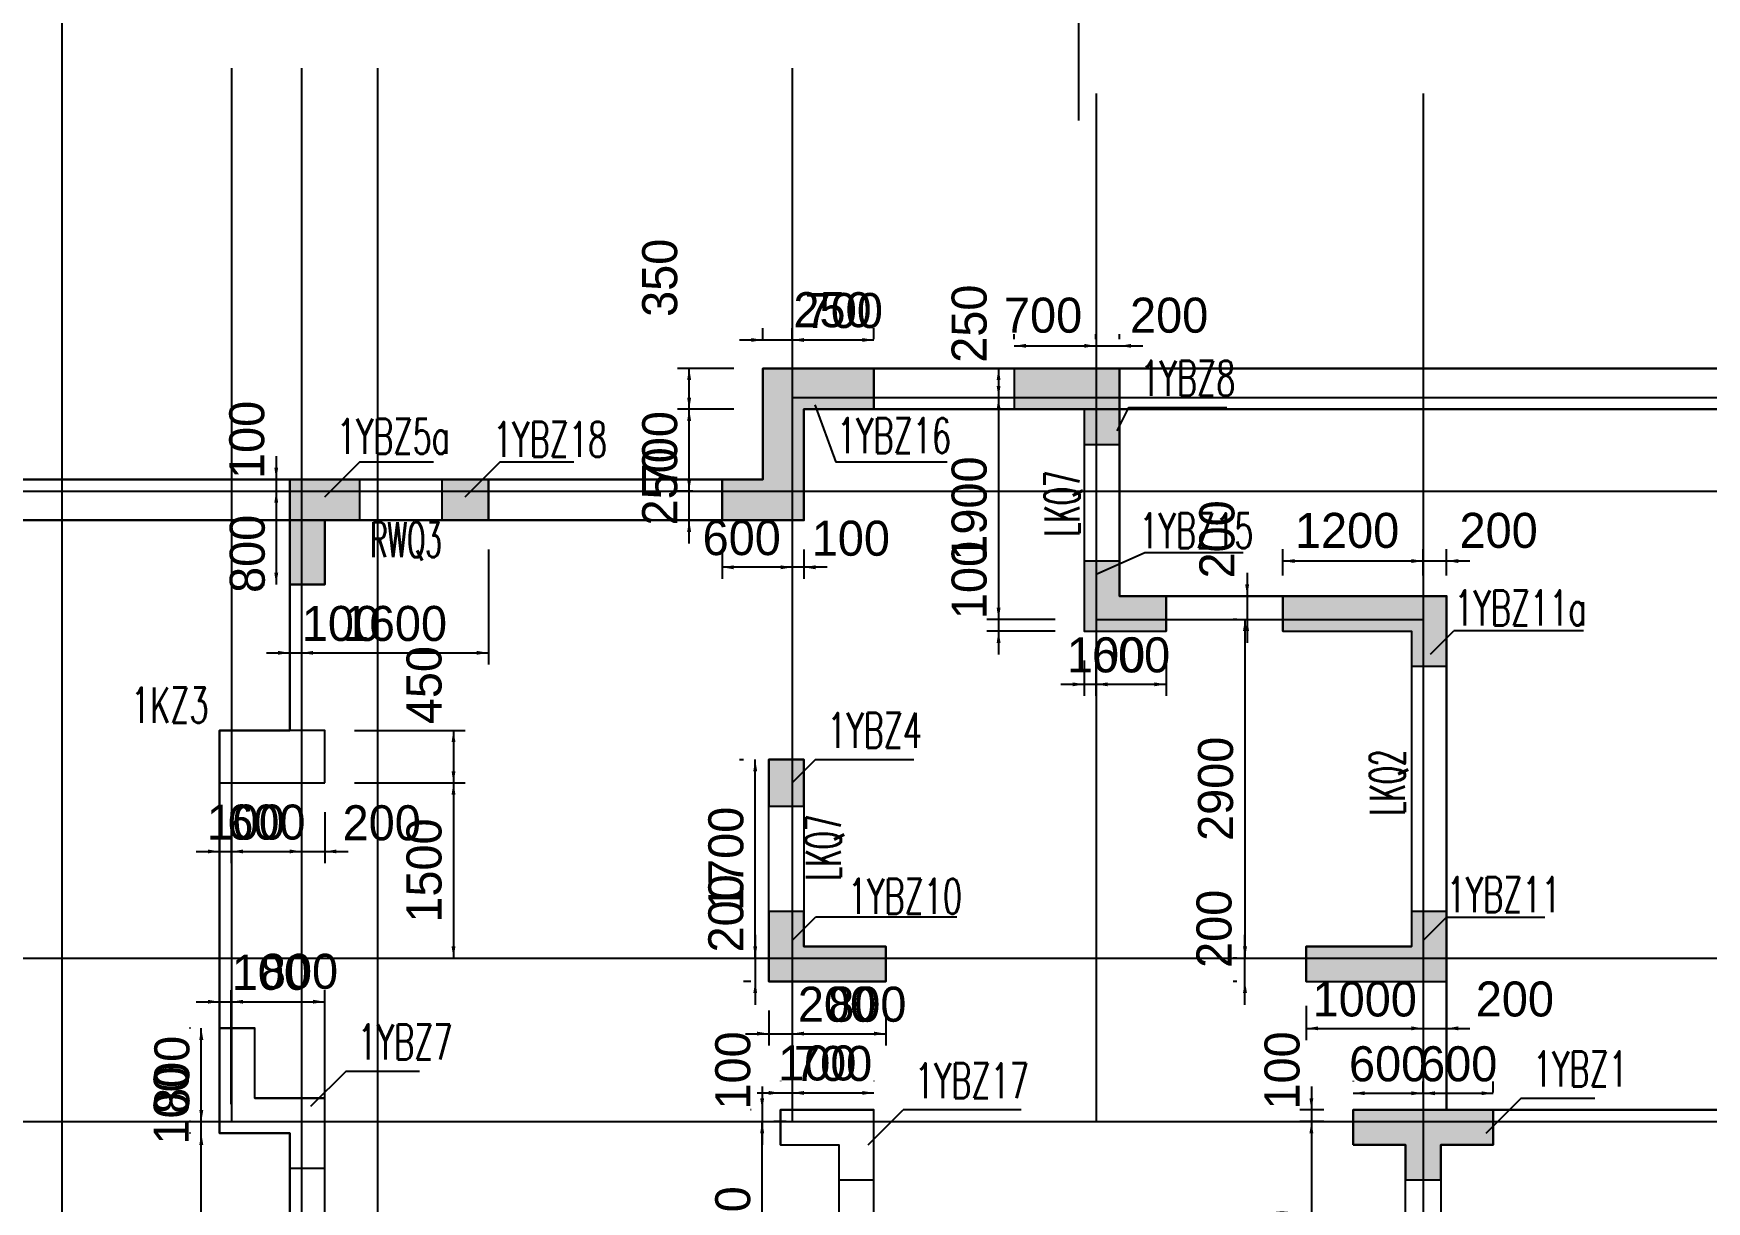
# Model space of a CAD drawing. Extents: x 387171 to 699106, y 11966 to 245688.
# Drawn here: x 601815 to 616133, y 224553 to 234557 of the extents above; entities that cross this region are included whole.
import ezdxf
from ezdxf.enums import TextEntityAlignment as Align

# ---------------------------------------------------------------- set-up
doc = ezdxf.new("R2010")
doc.units = 0
doc.header["$LTSCALE"] = 100
doc.header["$MEASUREMENT"] = 0
for name, color, linetype in [('b边缘构件', 235, 'Continuous'), ('colu-主楼', 7, 'Continuous'), ('DOTE', 253, 'Continuous'), ('Q-TEXT', 2, 'Continuous'), ('TEXT', 7, 'Continuous'), ('THIN', 7, 'Continuous'), ('WALL', 3, 'Continuous'), ('wall-主楼', 2, 'Continuous'), ('Y阴影', 254, 'Continuous'), ('小尺寸', 4, 'Continuous'), ('柱标注', 2, 'Continuous')]:
    doc.layers.add(name, color=color, linetype=linetype)
doc.styles.get("Standard").update_dxf_attribs({"font": 'standard'})
doc.styles.add('tk', font='tk')
doc.dimstyles.get("Standard").update_dxf_attribs({"dimtxt": 300, "dimasz": 100, "dimexe": 100, "dimexo": 250, "dimgap": 100, "dimtad": 0, "dimtoh": 1, "dimdec": 0, "dimdsep": 46, "dimcen": 0.09, "dimclrt": 7, "dimadec": 0, "dimazin": 0, "dimtfac": 1, "dimtdec": 4, "dimtofl": 0, "dimtmove": 0, "dimatfit": 3, "dimfxl": 1, "dimtolj": 1, "dimtzin": 0, "dimarcsym": 0})

# ---------------------------------------------------------------- blocks, each defined once
blk = doc.blocks.new('*D890')
at = {"layer": '小尺寸', "color": 0, "linetype": 'ByBlock', "lineweight": -2}
for p, q in [((608308, 225588), (608308, 225584)), ((609008, 225588), (609008, 225584)), ((608308, 225484), (609008, 225484))]:
    blk.add_line(p, q, dxfattribs=at)
for points in [[(608308, 225484), (608408, 225500), (608408, 225467)], [(609008, 225484), (608908, 225467), (608908, 225500)]]:
    blk.add_solid(points, dxfattribs=at)
at = {"layer": '小尺寸', "color": 7, "linetype": 'Continuous', "lineweight": -2, "insert": (608658, 225734), "char_height": 300, "width": 566.67, "attachment_point": 5, "style": 'tk'}
blk.add_mtext('700', dxfattribs=at)
blk = doc.blocks.new('*D2241')
at = {"layer": '小尺寸', "color": 0, "linetype": 'ByBlock', "lineweight": -2}
for p, q in [((603408, 227888), (603408, 227451)), ((603508, 227888), (603508, 227451)), ((603208, 227551), (603708, 227551))]:
    blk.add_line(p, q, dxfattribs=at)
for points in [[(603408, 227551), (603308, 227535), (603308, 227568)], [(603508, 227551), (603608, 227568), (603608, 227535)]]:
    blk.add_solid(points, dxfattribs=at)
at = {"layer": '小尺寸', "color": 7, "linetype": 'Continuous', "lineweight": -2, "insert": (603632, 227801), "char_height": 300, "width": 476.67, "attachment_point": 5, "style": 'tk'}
blk.add_mtext('100', dxfattribs=at)
blk = doc.blocks.new('*D3197')
at = {"layer": '小尺寸', "color": 0, "linetype": 'ByBlock', "lineweight": -2}
for p, q in [((603508, 227888), (603508, 227451)), ((604108, 227888), (604108, 227451)), ((603508, 227551), (604108, 227551))]:
    blk.add_line(p, q, dxfattribs=at)
for points in [[(603508, 227551), (603608, 227568), (603608, 227535)], [(604108, 227551), (604008, 227535), (604008, 227568)]]:
    blk.add_solid(points, dxfattribs=at)
at = {"layer": '小尺寸', "color": 7, "linetype": 'Continuous', "lineweight": -2, "insert": (603808, 227801), "char_height": 300, "width": 556.67, "attachment_point": 5, "style": 'tk'}
blk.add_mtext('600', dxfattribs=at)
blk = doc.blocks.new('*D2772')
at = {"layer": '小尺寸', "color": 0, "linetype": 'ByBlock', "lineweight": -2}
for p, q in [((604108, 227888), (604108, 227451)), ((604308, 227888), (604308, 227451)), ((603908, 227551), (604508, 227551))]:
    blk.add_line(p, q, dxfattribs=at)
for points in [[(604108, 227551), (604008, 227535), (604008, 227568)], [(604308, 227551), (604408, 227568), (604408, 227535)]]:
    blk.add_solid(points, dxfattribs=at)
at = {"layer": '小尺寸', "color": 7, "linetype": 'Continuous', "lineweight": -2, "insert": (604795, 227795), "char_height": 300, "width": 566.67, "attachment_point": 5, "style": 'tk'}
blk.add_mtext('200', dxfattribs=at)
blk = doc.blocks.new('*D3692')
at = {"layer": '小尺寸', "color": 0, "linetype": 'ByBlock', "lineweight": -2}
for p, q in [((603892, 230938), (603892, 230438)), ((603758, 230738), (603792, 230738)), ((603758, 230638), (603792, 230638))]:
    blk.add_line(p, q, dxfattribs=at)
for points in [[(603892, 230738), (603876, 230838), (603909, 230838)], [(603892, 230638), (603909, 230538), (603876, 230538)]]:
    blk.add_solid(points, dxfattribs=at)
at = {"layer": '小尺寸', "color": 7, "linetype": 'Continuous', "lineweight": -2, "insert": (603642, 231076), "char_height": 300, "width": 476.67, "attachment_point": 5, "rotation": 90, "style": 'tk'}
blk.add_mtext('100', dxfattribs=at)
blk = doc.blocks.new('*D3592')
at = {"layer": '小尺寸', "color": 0, "linetype": 'ByBlock', "lineweight": -2}
for p, q in [((603758, 230638), (603792, 230638)), ((603892, 230638), (603892, 229838)), ((603758, 229838), (603792, 229838))]:
    blk.add_line(p, q, dxfattribs=at)
for points in [[(603892, 230638), (603909, 230538), (603876, 230538)], [(603892, 229838), (603876, 229938), (603909, 229938)]]:
    blk.add_solid(points, dxfattribs=at)
at = {"layer": '小尺寸', "color": 7, "linetype": 'Continuous', "lineweight": -2, "insert": (603646, 230100), "char_height": 300, "width": 566.67, "attachment_point": 5, "rotation": 90, "style": 'tk'}
blk.add_mtext('800', dxfattribs=at)
blk = doc.blocks.new('*D3334')
at = {"layer": '小尺寸', "color": 0, "linetype": 'ByBlock', "lineweight": -2}
for p, q in [((604008, 229588), (604008, 229152)), ((604108, 229588), (604108, 229152)), ((603808, 229252), (604308, 229252))]:
    blk.add_line(p, q, dxfattribs=at)
for points in [[(604008, 229252), (603908, 229236), (603908, 229269)], [(604108, 229252), (604208, 229269), (604208, 229236)]]:
    blk.add_solid(points, dxfattribs=at)
at = {"layer": '小尺寸', "color": 7, "linetype": 'Continuous', "lineweight": -2, "insert": (604446, 229502), "char_height": 300, "width": 476.67, "attachment_point": 5, "style": 'tk'}
blk.add_mtext('100', dxfattribs=at)
blk = doc.blocks.new('*D4084')
at = {"layer": '小尺寸', "color": 0, "linetype": 'ByBlock', "lineweight": -2}
for p, q in [((605708, 230138), (605708, 229152)), ((604108, 229588), (604108, 229152)), ((604108, 229252), (605708, 229252))]:
    blk.add_line(p, q, dxfattribs=at)
for points in [[(604108, 229252), (604208, 229269), (604208, 229236)], [(605708, 229252), (605608, 229236), (605608, 229269)]]:
    blk.add_solid(points, dxfattribs=at)
at = {"layer": '小尺寸', "color": 7, "linetype": 'Continuous', "lineweight": -2, "insert": (604908, 229502), "char_height": 300, "width": 685, "attachment_point": 5, "style": 'tk'}
blk.add_mtext('1600', dxfattribs=at)
blk = doc.blocks.new('*D3840')
at = {"layer": '小尺寸', "color": 0, "linetype": 'ByBlock', "lineweight": -2}
for p, q in [((608308, 230138), (608308, 229885)), ((608408, 230138), (608408, 229885)), ((608608, 229985), (608108, 229985))]:
    blk.add_line(p, q, dxfattribs=at)
for points in [[(608308, 229985), (608208, 229968), (608208, 230002)], [(608408, 229985), (608508, 230002), (608508, 229968)]]:
    blk.add_solid(points, dxfattribs=at)
at = {"layer": '小尺寸', "color": 7, "linetype": 'Continuous', "lineweight": -2, "insert": (608810, 230232), "char_height": 300, "width": 476.67, "attachment_point": 5, "style": 'tk'}
blk.add_mtext('100', dxfattribs=at)
blk = doc.blocks.new('*D131')
at = {"layer": '小尺寸', "color": 0, "linetype": 'ByBlock', "lineweight": -2}
for p, q in [((607708, 230138), (607708, 229885)), ((608308, 230138), (608308, 229885)), ((608308, 229985), (607708, 229985))]:
    blk.add_line(p, q, dxfattribs=at)
for points in [[(607708, 229985), (607808, 230002), (607808, 229968)], [(608308, 229985), (608208, 229968), (608208, 230002)]]:
    blk.add_solid(points, dxfattribs=at)
at = {"layer": '小尺寸', "color": 7, "linetype": 'Continuous', "lineweight": -2, "insert": (607876, 230237), "char_height": 300, "width": 556.67, "attachment_point": 5, "style": 'tk'}
blk.add_mtext('600', dxfattribs=at)
blk = doc.blocks.new('*D4650')
at = {"layer": '小尺寸', "color": 0, "linetype": 'ByBlock', "lineweight": -2}
for p, q in [((607426, 230188), (607426, 230838)), ((607458, 230638), (607326, 230638)), ((607458, 230388), (607326, 230388))]:
    blk.add_line(p, q, dxfattribs=at)
for points in [[(607426, 230638), (607409, 230738), (607443, 230738)], [(607426, 230388), (607443, 230288), (607409, 230288)]]:
    blk.add_solid(points, dxfattribs=at)
at = {"layer": '小尺寸', "color": 7, "linetype": 'Continuous', "lineweight": -2, "insert": (607176, 230678), "char_height": 300, "width": 566.67, "attachment_point": 5, "rotation": 90, "style": 'tk'}
blk.add_mtext('250', dxfattribs=at)
blk = doc.blocks.new('*D683')
at = {"layer": '小尺寸', "color": 0, "linetype": 'ByBlock', "lineweight": -2}
for p, q in [((607808, 231338), (607326, 231338)), ((607426, 230638), (607426, 231338)), ((607458, 230638), (607326, 230638))]:
    blk.add_line(p, q, dxfattribs=at)
for points in [[(607426, 231338), (607443, 231238), (607409, 231238)], [(607426, 230638), (607409, 230738), (607443, 230738)]]:
    blk.add_solid(points, dxfattribs=at)
at = {"layer": '小尺寸', "color": 7, "linetype": 'Continuous', "lineweight": -2, "insert": (607176, 230988), "char_height": 300, "width": 566.67, "attachment_point": 5, "rotation": 90, "style": 'tk'}
blk.add_mtext('700', dxfattribs=at)
blk = doc.blocks.new('*D420')
at = {"layer": '小尺寸', "color": 0, "linetype": 'ByBlock', "lineweight": -2}
for p, q in [((608058, 231938), (608058, 232032)), ((608308, 231938), (608308, 232032)), ((607858, 231932), (608508, 231932))]:
    blk.add_line(p, q, dxfattribs=at)
for points in [[(608058, 231932), (607958, 231915), (607958, 231948)], [(608308, 231932), (608408, 231948), (608408, 231915)]]:
    blk.add_solid(points, dxfattribs=at)
at = {"layer": '小尺寸', "color": 7, "linetype": 'Continuous', "lineweight": -2, "insert": (608653, 232189), "char_height": 300, "width": 566.67, "attachment_point": 5, "style": 'tk'}
blk.add_mtext('250', dxfattribs=at)
blk = doc.blocks.new('*D307')
at = {"layer": '小尺寸', "color": 0, "linetype": 'ByBlock', "lineweight": -2}
for p, q in [((608308, 231938), (608308, 232032)), ((609008, 231938), (609008, 232032)), ((608308, 231932), (609008, 231932))]:
    blk.add_line(p, q, dxfattribs=at)
for points in [[(608308, 231932), (608408, 231948), (608408, 231915)], [(609008, 231932), (608908, 231915), (608908, 231948)]]:
    blk.add_solid(points, dxfattribs=at)
at = {"layer": '小尺寸', "color": 7, "linetype": 'Continuous', "lineweight": -2, "insert": (608750, 232182), "char_height": 300, "width": 566.67, "attachment_point": 5, "style": 'tk'}
blk.add_mtext('700', dxfattribs=at)
blk = doc.blocks.new('*D1261')
at = {"layer": '小尺寸', "color": 0, "linetype": 'ByBlock', "lineweight": -2}
for p, q in [((610808, 229188), (610808, 228883)), ((610908, 229188), (610908, 228883)), ((610608, 228983), (611108, 228983))]:
    blk.add_line(p, q, dxfattribs=at)
for points in [[(610808, 228983), (610708, 228966), (610708, 228999)], [(610908, 228983), (611008, 228999), (611008, 228966)]]:
    blk.add_solid(points, dxfattribs=at)
at = {"layer": '小尺寸', "color": 7, "linetype": 'Continuous', "lineweight": -2, "insert": (610994, 229233), "char_height": 300, "width": 476.67, "attachment_point": 5, "style": 'tk'}
blk.add_mtext('100', dxfattribs=at)
blk = doc.blocks.new('*D841')
at = {"layer": '小尺寸', "color": 0, "linetype": 'ByBlock', "lineweight": -2}
for p, q in [((610908, 229188), (610908, 228883)), ((611508, 229188), (611508, 228883)), ((610908, 228983), (611508, 228983))]:
    blk.add_line(p, q, dxfattribs=at)
for points in [[(610908, 228983), (611008, 228999), (611008, 228966)], [(611508, 228983), (611408, 228966), (611408, 228999)]]:
    blk.add_solid(points, dxfattribs=at)
at = {"layer": '小尺寸', "color": 7, "linetype": 'Continuous', "lineweight": -2, "insert": (611208, 229233), "char_height": 300, "width": 556.67, "attachment_point": 5, "style": 'tk'}
blk.add_mtext('600', dxfattribs=at)
blk = doc.blocks.new('*D1782')
at = {"layer": '小尺寸', "color": 0, "linetype": 'ByBlock', "lineweight": -2}
for p, q in [((610208, 231938), (610208, 231981)), ((610908, 231938), (610908, 231981)), ((610208, 231881), (610908, 231881))]:
    blk.add_line(p, q, dxfattribs=at)
for points in [[(610208, 231881), (610308, 231898), (610308, 231865)], [(610908, 231881), (610808, 231865), (610808, 231898)]]:
    blk.add_solid(points, dxfattribs=at)
at = {"layer": '小尺寸', "color": 7, "linetype": 'Continuous', "lineweight": -2, "insert": (610455, 232142), "char_height": 300, "width": 566.67, "attachment_point": 5, "style": 'tk'}
blk.add_mtext('700', dxfattribs=at)
blk = doc.blocks.new('*D1662')
at = {"layer": '小尺寸', "color": 0, "linetype": 'ByBlock', "lineweight": -2}
for p, q in [((610908, 231938), (610908, 231981)), ((611108, 231938), (611108, 231981)), ((610708, 231881), (611308, 231881))]:
    blk.add_line(p, q, dxfattribs=at)
for points in [[(610908, 231881), (610808, 231865), (610808, 231898)], [(611108, 231881), (611208, 231898), (611208, 231865)]]:
    blk.add_solid(points, dxfattribs=at)
at = {"layer": '小尺寸', "color": 7, "linetype": 'Continuous', "lineweight": -2, "insert": (611534, 232142), "char_height": 300, "width": 566.67, "attachment_point": 5, "style": 'tk'}
blk.add_mtext('200', dxfattribs=at)
blk = doc.blocks.new('*D2564')
at = {"layer": '小尺寸', "color": 0, "linetype": 'ByBlock', "lineweight": -2}
for p, q in [((612508, 229914), (612508, 230139)), ((613708, 229914), (613708, 230139)), ((612508, 230039), (613708, 230039))]:
    blk.add_line(p, q, dxfattribs=at)
for points in [[(612508, 230039), (612608, 230055), (612608, 230022)], [(613708, 230039), (613608, 230022), (613608, 230055)]]:
    blk.add_solid(points, dxfattribs=at)
at = {"layer": '小尺寸', "color": 7, "linetype": 'Continuous', "lineweight": -2, "insert": (613057, 230299), "char_height": 300, "width": 690, "attachment_point": 5, "style": 'tk'}
blk.add_mtext('1200', dxfattribs=at)
blk = doc.blocks.new('*D2151')
at = {"layer": '小尺寸', "color": 0, "linetype": 'ByBlock', "lineweight": -2}
for p, q in [((613708, 229914), (613708, 230139)), ((613908, 229914), (613908, 230139)), ((613508, 230039), (614108, 230039))]:
    blk.add_line(p, q, dxfattribs=at)
for points in [[(613708, 230039), (613608, 230022), (613608, 230055)], [(613908, 230039), (614008, 230055), (614008, 230022)]]:
    blk.add_solid(points, dxfattribs=at)
at = {"layer": '小尺寸', "color": 7, "linetype": 'Continuous', "lineweight": -2, "insert": (614354, 230299), "char_height": 300, "width": 566.67, "attachment_point": 5, "style": 'tk'}
blk.add_mtext('200', dxfattribs=at)
blk = doc.blocks.new('*D3877')
at = {"layer": '小尺寸', "color": 0, "linetype": 'ByBlock', "lineweight": -2}
for p, q in [((612202, 229938), (612202, 229338)), ((612112, 229738), (612102, 229738)), ((612112, 229538), (612102, 229538))]:
    blk.add_line(p, q, dxfattribs=at)
for points in [[(612202, 229738), (612185, 229838), (612218, 229838)], [(612202, 229538), (612218, 229438), (612185, 229438)]]:
    blk.add_solid(points, dxfattribs=at)
at = {"layer": '小尺寸', "color": 7, "linetype": 'Continuous', "lineweight": -2, "insert": (611945, 230224), "char_height": 300, "width": 566.67, "attachment_point": 5, "rotation": 90, "style": 'tk'}
blk.add_mtext('200', dxfattribs=at)
blk = doc.blocks.new('*D3642')
at = {"layer": '小尺寸', "color": 0, "linetype": 'ByBlock', "lineweight": -2}
for p, q in [((612708, 226229), (612708, 225936)), ((613708, 226229), (613708, 225936)), ((612708, 226036), (613708, 226036))]:
    blk.add_line(p, q, dxfattribs=at)
for points in [[(612708, 226036), (612808, 226053), (612808, 226020)], [(613708, 226036), (613608, 226020), (613608, 226053)]]:
    blk.add_solid(points, dxfattribs=at)
at = {"layer": '小尺寸', "color": 7, "linetype": 'Continuous', "lineweight": -2, "insert": (613208, 226286), "char_height": 300, "width": 690, "attachment_point": 5, "style": 'tk'}
blk.add_mtext('1000', dxfattribs=at)
blk = doc.blocks.new('*D4394')
at = {"layer": '小尺寸', "color": 0, "linetype": 'ByBlock', "lineweight": -2}
for p, q in [((613708, 226229), (613708, 225936)), ((613908, 226229), (613908, 225936)), ((613508, 226036), (614108, 226036))]:
    blk.add_line(p, q, dxfattribs=at)
for points in [[(613708, 226036), (613608, 226020), (613608, 226053)], [(613908, 226036), (614008, 226053), (614008, 226020)]]:
    blk.add_solid(points, dxfattribs=at)
at = {"layer": '小尺寸', "color": 7, "linetype": 'Continuous', "lineweight": -2, "insert": (614493, 226286), "char_height": 300, "width": 566.67, "attachment_point": 5, "style": 'tk'}
blk.add_mtext('200', dxfattribs=at)
blk = doc.blocks.new('*D4134')
at = {"layer": '小尺寸', "color": 0, "linetype": 'ByBlock', "lineweight": -2}
for p, q in [((612183, 226238), (612183, 226838)), ((612112, 226638), (612083, 226638)), ((612112, 226438), (612083, 226438))]:
    blk.add_line(p, q, dxfattribs=at)
for points in [[(612183, 226638), (612166, 226738), (612200, 226738)], [(612183, 226438), (612200, 226338), (612166, 226338)]]:
    blk.add_solid(points, dxfattribs=at)
at = {"layer": '小尺寸', "color": 7, "linetype": 'Continuous', "lineweight": -2, "insert": (611920, 226889), "char_height": 300, "width": 566.67, "attachment_point": 5, "rotation": 90, "style": 'tk'}
blk.add_mtext('200', dxfattribs=at)
blk = doc.blocks.new('*D2204')
at = {"layer": '小尺寸', "color": 0, "linetype": 'ByBlock', "lineweight": -2}
for p, q in [((603158, 225138), (603151, 225138)), ((603251, 222238), (603251, 225138)), ((603258, 222238), (603151, 222238))]:
    blk.add_line(p, q, dxfattribs=at)
for points in [[(603251, 225138), (603268, 225038), (603234, 225038)], [(603251, 222238), (603234, 222338), (603268, 222338)]]:
    blk.add_solid(points, dxfattribs=at)
at = {"layer": '小尺寸', "color": 7, "linetype": 'Continuous', "lineweight": -2, "insert": (603001, 223688), "char_height": 300, "width": 775, "attachment_point": 5, "rotation": 90, "style": 'tk'}
blk.add_mtext('2900', dxfattribs=at)
blk = doc.blocks.new('*D3313')
at = {"layer": '小尺寸', "color": 0, "linetype": 'ByBlock', "lineweight": -2}
for p, q in [((603251, 224938), (603251, 225438)), ((603158, 225238), (603151, 225238)), ((603158, 225138), (603151, 225138))]:
    blk.add_line(p, q, dxfattribs=at)
for points in [[(603251, 225238), (603234, 225338), (603268, 225338)], [(603251, 225138), (603268, 225038), (603234, 225038)]]:
    blk.add_solid(points, dxfattribs=at)
at = {"layer": '小尺寸', "color": 7, "linetype": 'Continuous', "lineweight": -2, "insert": (602995, 225377), "char_height": 300, "width": 476.67, "attachment_point": 5, "rotation": 90, "style": 'tk'}
blk.add_mtext('100', dxfattribs=at)
blk = doc.blocks.new('*D3049')
at = {"layer": '小尺寸', "color": 0, "linetype": 'ByBlock', "lineweight": -2}
for p, q in [((603158, 226038), (603151, 226038)), ((603251, 225238), (603251, 226038)), ((603158, 225238), (603151, 225238))]:
    blk.add_line(p, q, dxfattribs=at)
for points in [[(603251, 226038), (603268, 225938), (603234, 225938)], [(603251, 225238), (603234, 225338), (603268, 225338)]]:
    blk.add_solid(points, dxfattribs=at)
at = {"layer": '小尺寸', "color": 7, "linetype": 'Continuous', "lineweight": -2, "insert": (603001, 225638), "char_height": 300, "width": 566.67, "attachment_point": 5, "rotation": 90, "style": 'tk'}
blk.add_mtext('800', dxfattribs=at)
blk = doc.blocks.new('*D3800')
at = {"layer": '小尺寸', "color": 0, "linetype": 'ByBlock', "lineweight": -2}
for p, q in [((603208, 226264), (603708, 226264)), ((603408, 226288), (603408, 226364)), ((603508, 225388), (603508, 226364))]:
    blk.add_line(p, q, dxfattribs=at)
for points in [[(603408, 226264), (603308, 226248), (603308, 226281)], [(603508, 226264), (603608, 226281), (603608, 226248)]]:
    blk.add_solid(points, dxfattribs=at)
at = {"layer": '小尺寸', "color": 7, "linetype": 'Continuous', "lineweight": -2, "insert": (603846, 226514), "char_height": 300, "width": 476.67, "attachment_point": 5, "style": 'tk'}
blk.add_mtext('100', dxfattribs=at)
blk = doc.blocks.new('*D3543')
at = {"layer": '小尺寸', "color": 0, "linetype": 'ByBlock', "lineweight": -2}
for p, q in [((603508, 225388), (603508, 226364)), ((603508, 226264), (604308, 226264)), ((604308, 225388), (604308, 226364))]:
    blk.add_line(p, q, dxfattribs=at)
for points in [[(603508, 226264), (603608, 226281), (603608, 226248)], [(604308, 226264), (604208, 226248), (604208, 226281)]]:
    blk.add_solid(points, dxfattribs=at)
at = {"layer": '小尺寸', "color": 7, "linetype": 'Continuous', "lineweight": -2, "insert": (604087, 226523), "char_height": 300, "width": 566.67, "attachment_point": 5, "style": 'tk'}
blk.add_mtext('800', dxfattribs=at)
blk = doc.blocks.new('*D4353')
at = {"layer": '小尺寸', "color": 0, "linetype": 'ByBlock', "lineweight": -2}
for p, q in [((608051, 223238), (608051, 225238)), ((608257, 225238), (608151, 225238)), ((608058, 223238), (607951, 223238))]:
    blk.add_line(p, q, dxfattribs=at)
for points in [[(608051, 225238), (608068, 225138), (608034, 225138)], [(608051, 223238), (608034, 223338), (608068, 223338)]]:
    blk.add_solid(points, dxfattribs=at)
at = {"layer": '小尺寸', "color": 7, "linetype": 'Continuous', "lineweight": -2, "insert": (607801, 224238), "char_height": 300, "width": 780, "attachment_point": 5, "rotation": 90, "style": 'tk'}
blk.add_mtext('2000', dxfattribs=at)
blk = doc.blocks.new('*D3937')
at = {"layer": '小尺寸', "color": 0, "linetype": 'ByBlock', "lineweight": -2}
for p, q in [((607858, 228338), (607892, 228338)), ((607992, 226638), (607992, 228338)), ((607853, 226638), (607892, 226638))]:
    blk.add_line(p, q, dxfattribs=at)
for points in [[(607992, 228338), (608008, 228238), (607975, 228238)], [(607992, 226638), (607975, 226738), (608008, 226738)]]:
    blk.add_solid(points, dxfattribs=at)
at = {"layer": '小尺寸', "color": 7, "linetype": 'Continuous', "lineweight": -2, "insert": (607742, 227488), "char_height": 300, "width": 690, "attachment_point": 5, "rotation": 90, "style": 'tk'}
blk.add_mtext('1700', dxfattribs=at)
blk = doc.blocks.new('*D100')
at = {"layer": '小尺寸', "color": 0, "linetype": 'ByBlock', "lineweight": -2}
for p, q in [((609958, 231688), (609974, 231688)), ((610074, 231688), (610074, 231438)), ((609958, 231438), (609974, 231438))]:
    blk.add_line(p, q, dxfattribs=at)
for points in [[(610074, 231688), (610091, 231588), (610058, 231588)], [(610074, 231438), (610058, 231538), (610091, 231538)]]:
    blk.add_solid(points, dxfattribs=at)
at = {"layer": '小尺寸', "color": 7, "linetype": 'Continuous', "lineweight": -2, "insert": (609824, 232071), "char_height": 300, "width": 566.67, "attachment_point": 5, "rotation": 90, "style": 'tk'}
blk.add_mtext('250', dxfattribs=at)
blk = doc.blocks.new('*D4767')
at = {"layer": '小尺寸', "color": 0, "linetype": 'ByBlock', "lineweight": -2}
for p, q in [((609958, 231438), (609974, 231438)), ((610074, 231438), (610074, 229538)), ((610159, 229538), (609974, 229538))]:
    blk.add_line(p, q, dxfattribs=at)
for points in [[(610074, 231438), (610091, 231338), (610058, 231338)], [(610074, 229538), (610058, 229638), (610091, 229638)]]:
    blk.add_solid(points, dxfattribs=at)
at = {"layer": '小尺寸', "color": 7, "linetype": 'Continuous', "lineweight": -2, "insert": (609824, 230488), "char_height": 300, "width": 685, "attachment_point": 5, "rotation": 90, "style": 'tk'}
blk.add_mtext('1900', dxfattribs=at)
blk = doc.blocks.new('*D948')
at = {"layer": '小尺寸', "color": 0, "linetype": 'ByBlock', "lineweight": -2}
for p, q in [((610074, 229738), (610074, 229238)), ((610558, 229538), (609974, 229538)), ((610558, 229438), (609974, 229438))]:
    blk.add_line(p, q, dxfattribs=at)
for points in [[(610074, 229538), (610058, 229638), (610091, 229638)], [(610074, 229438), (610091, 229338), (610058, 229338)]]:
    blk.add_solid(points, dxfattribs=at)
at = {"layer": '小尺寸', "color": 7, "linetype": 'Continuous', "lineweight": -2, "insert": (609824, 229876), "char_height": 300, "width": 476.67, "attachment_point": 5, "rotation": 90, "style": 'tk'}
blk.add_mtext('100', dxfattribs=at)
blk = doc.blocks.new('*D1467')
at = {"layer": '小尺寸', "color": 0, "linetype": 'ByBlock', "lineweight": -2}
for p, q in [((608208, 225588), (608208, 225584)), ((608308, 225588), (608308, 225584)), ((608008, 225484), (608508, 225484))]:
    blk.add_line(p, q, dxfattribs=at)
for points in [[(608208, 225484), (608108, 225467), (608108, 225500)], [(608308, 225484), (608408, 225500), (608408, 225467)]]:
    blk.add_solid(points, dxfattribs=at)
at = {"layer": '小尺寸', "color": 7, "linetype": 'Continuous', "lineweight": -2, "insert": (608523, 225738), "char_height": 300, "width": 476.67, "attachment_point": 5, "style": 'tk'}
blk.add_mtext('100', dxfattribs=at)
blk = doc.blocks.new('*D1374')
at = {"layer": '小尺寸', "color": 0, "linetype": 'ByBlock', "lineweight": -2}
for p, q in [((608051, 225538), (608051, 225038)), ((607801, 225238), (607951, 225238)), ((607958, 225338), (607951, 225338))]:
    blk.add_line(p, q, dxfattribs=at)
for points in [[(608051, 225338), (608034, 225438), (608068, 225438)], [(608051, 225238), (608068, 225138), (608034, 225138)]]:
    blk.add_solid(points, dxfattribs=at)
at = {"layer": '小尺寸', "color": 7, "linetype": 'Continuous', "lineweight": -2, "insert": (607801, 225676), "char_height": 300, "width": 476.67, "attachment_point": 5, "rotation": 90, "style": 'tk'}
blk.add_mtext('100', dxfattribs=at)
blk = doc.blocks.new('*D1095')
at = {"layer": '小尺寸', "color": 0, "linetype": 'ByBlock', "lineweight": -2}
for p, q in [((613108, 225588), (613108, 225581)), ((613708, 225488), (613708, 225581)), ((613108, 225481), (613708, 225481))]:
    blk.add_line(p, q, dxfattribs=at)
for points in [[(613108, 225481), (613208, 225497), (613208, 225464)], [(613708, 225481), (613608, 225464), (613608, 225497)]]:
    blk.add_solid(points, dxfattribs=at)
at = {"layer": '小尺寸', "color": 7, "linetype": 'Continuous', "lineweight": -2, "insert": (613408, 225731), "char_height": 300, "width": 556.67, "attachment_point": 5, "style": 'tk'}
blk.add_mtext('600', dxfattribs=at)
blk = doc.blocks.new('*D1862')
at = {"layer": '小尺寸', "color": 0, "linetype": 'ByBlock', "lineweight": -2}
for p, q in [((613708, 225488), (613708, 225581)), ((614308, 225488), (614308, 225581)), ((613708, 225481), (614308, 225481))]:
    blk.add_line(p, q, dxfattribs=at)
for points in [[(613708, 225481), (613808, 225497), (613808, 225464)], [(614308, 225481), (614208, 225464), (614208, 225497)]]:
    blk.add_solid(points, dxfattribs=at)
at = {"layer": '小尺寸', "color": 7, "linetype": 'Continuous', "lineweight": -2, "insert": (614008, 225731), "char_height": 300, "width": 556.67, "attachment_point": 5, "style": 'tk'}
blk.add_mtext('600', dxfattribs=at)
blk = doc.blocks.new('*D1611')
at = {"layer": '小尺寸', "color": 0, "linetype": 'ByBlock', "lineweight": -2}
for p, q in [((612752, 225538), (612752, 225038)), ((612858, 225338), (612652, 225338)), ((612858, 225238), (612652, 225238))]:
    blk.add_line(p, q, dxfattribs=at)
for points in [[(612752, 225338), (612735, 225438), (612768, 225438)], [(612752, 225238), (612768, 225138), (612735, 225138)]]:
    blk.add_solid(points, dxfattribs=at)
at = {"layer": '小尺寸', "color": 7, "linetype": 'Continuous', "lineweight": -2, "insert": (612502, 225676), "char_height": 300, "width": 476.67, "attachment_point": 5, "rotation": 90, "style": 'tk'}
blk.add_mtext('100', dxfattribs=at)
blk = doc.blocks.new('*D2698')
at = {"layer": '小尺寸', "color": 0, "linetype": 'ByBlock', "lineweight": -2}
for p, q in [((612858, 225238), (612652, 225238)), ((612752, 225238), (612752, 222838)), ((613308, 222838), (612652, 222838))]:
    blk.add_line(p, q, dxfattribs=at)
for points in [[(612752, 225238), (612768, 225138), (612735, 225138)], [(612752, 222838), (612735, 222938), (612768, 222938)]]:
    blk.add_solid(points, dxfattribs=at)
at = {"layer": '小尺寸', "color": 7, "linetype": 'Continuous', "lineweight": -2, "insert": (612502, 224038), "char_height": 300, "width": 785, "attachment_point": 5, "rotation": 90, "style": 'tk'}
blk.add_mtext('2400', dxfattribs=at)
blk = doc.blocks.new('*D2184')
at = {"layer": '小尺寸', "color": 0, "linetype": 'ByBlock', "lineweight": -2}
for p, q in [((612112, 229538), (612083, 229538)), ((612183, 229538), (612183, 226639)), ((612112, 226639), (612083, 226639))]:
    blk.add_line(p, q, dxfattribs=at)
for points in [[(612183, 229538), (612200, 229438), (612166, 229438)], [(612183, 226639), (612166, 226739), (612200, 226739)]]:
    blk.add_solid(points, dxfattribs=at)
at = {"layer": '小尺寸', "color": 7, "linetype": 'Continuous', "lineweight": -2, "insert": (611933, 228088), "char_height": 300, "width": 775, "attachment_point": 5, "rotation": 90, "style": 'tk'}
blk.add_mtext('2900', dxfattribs=at)
blk = doc.blocks.new('*D2518')
at = {"layer": '小尺寸', "color": 0, "linetype": 'ByBlock', "lineweight": -2}
for p, q in [((608108, 226188), (608108, 225891)), ((608308, 226188), (608308, 225891)), ((607908, 225991), (608508, 225991))]:
    blk.add_line(p, q, dxfattribs=at)
for points in [[(608108, 225991), (608008, 225975), (608008, 226008)], [(608308, 225991), (608408, 226008), (608408, 225975)]]:
    blk.add_solid(points, dxfattribs=at)
at = {"layer": '小尺寸', "color": 7, "linetype": 'Continuous', "lineweight": -2, "insert": (608691, 226241), "char_height": 300, "width": 566.67, "attachment_point": 5, "style": 'tk'}
blk.add_mtext('200', dxfattribs=at)
blk = doc.blocks.new('*D2392')
at = {"layer": '小尺寸', "color": 0, "linetype": 'ByBlock', "lineweight": -2}
for p, q in [((608308, 226188), (608308, 225891)), ((609108, 226188), (609108, 225891)), ((608308, 225991), (609108, 225991))]:
    blk.add_line(p, q, dxfattribs=at)
for points in [[(608308, 225991), (608408, 226008), (608408, 225975)], [(609108, 225991), (609008, 225975), (609008, 226008)]]:
    blk.add_solid(points, dxfattribs=at)
at = {"layer": '小尺寸', "color": 7, "linetype": 'Continuous', "lineweight": -2, "insert": (608951, 226241), "char_height": 300, "width": 566.67, "attachment_point": 5, "style": 'tk'}
blk.add_mtext('800', dxfattribs=at)
blk = doc.blocks.new('*D50')
at = {"layer": '小尺寸', "color": 0, "linetype": 'ByBlock', "lineweight": -2}
for p, q in [((604562, 228588), (605509, 228588)), ((605409, 228588), (605409, 228138)), ((604562, 228138), (605509, 228138))]:
    blk.add_line(p, q, dxfattribs=at)
for points in [[(605409, 228588), (605426, 228488), (605393, 228488)], [(605409, 228138), (605393, 228238), (605426, 228238)]]:
    blk.add_solid(points, dxfattribs=at)
at = {"layer": '小尺寸', "color": 7, "linetype": 'Continuous', "lineweight": -2, "insert": (605159, 228976), "char_height": 300, "width": 576.67, "attachment_point": 5, "rotation": 90, "style": 'tk'}
blk.add_mtext('450', dxfattribs=at)
blk = doc.blocks.new('*D4395')
at = {"layer": '小尺寸', "color": 0, "linetype": 'ByBlock', "lineweight": -2}
for p, q in [((604562, 228138), (605509, 228138)), ((605409, 228138), (605409, 226638)), ((605008, 226638), (605509, 226638))]:
    blk.add_line(p, q, dxfattribs=at)
for points in [[(605409, 228138), (605426, 228038), (605393, 228038)], [(605409, 226638), (605393, 226738), (605426, 226738)]]:
    blk.add_solid(points, dxfattribs=at)
at = {"layer": '小尺寸', "color": 7, "linetype": 'Continuous', "lineweight": -2, "insert": (605159, 227388), "char_height": 300, "width": 690, "attachment_point": 5, "rotation": 90, "style": 'tk'}
blk.add_mtext('1500', dxfattribs=at)
blk = doc.blocks.new('*D560')
at = {"layer": '小尺寸', "color": 0, "linetype": 'ByBlock', "lineweight": -2}
for p, q in [((607808, 231688), (607326, 231688)), ((607426, 231338), (607426, 231688)), ((607808, 231338), (607326, 231338))]:
    blk.add_line(p, q, dxfattribs=at)
for points in [[(607426, 231688), (607443, 231588), (607409, 231588)], [(607426, 231338), (607409, 231438), (607443, 231438)]]:
    blk.add_solid(points, dxfattribs=at)
at = {"layer": '小尺寸', "color": 7, "linetype": 'Continuous', "lineweight": -2, "insert": (607176, 232464), "char_height": 300, "width": 566.67, "attachment_point": 5, "rotation": 90, "style": 'tk'}
blk.add_mtext('350', dxfattribs=at)
blk = doc.blocks.new('*D459')
at = {"layer": '小尺寸', "color": 0, "linetype": 'ByBlock', "lineweight": -2}
for p, q in [((607992, 226838), (607992, 226238)), ((607853, 226638), (607892, 226638)), ((607953, 226438), (607892, 226438))]:
    blk.add_line(p, q, dxfattribs=at)
for points in [[(607992, 226638), (607975, 226738), (608008, 226738)], [(607992, 226438), (608008, 226338), (607975, 226338)]]:
    blk.add_solid(points, dxfattribs=at)
at = {"layer": '小尺寸', "color": 7, "linetype": 'Continuous', "lineweight": -2, "insert": (607742, 227021), "char_height": 300, "width": 566.67, "attachment_point": 5, "rotation": 90, "style": 'tk'}
blk.add_mtext('200', dxfattribs=at)

msp = doc.modelspace()

# ---------------------------------------------------------------- hatches: boundary and pattern name
at = {"layer": 'Y阴影'}
for points in [[(607708.1, 230737.9), (607708.1, 230387.9), (608408.1, 230387.9), (608408.1, 231337.9), (609008.1, 231337.9), (609008.1, 231687.9), (608058.1, 231687.9), (608058.1, 230737.9)], [(610208.1, 231687.9), (610208.1, 231337.9), (610808.1, 231337.9), (610808.1, 231037.9), (611108.1, 231037.9), (611108.1, 231687.9)], [(604008.1, 230737.9), (604008.1, 229837.9), (604308.1, 229837.9), (604308.1, 230387.9), (604608.1, 230387.9), (604608.1, 230737.9)], [(605308.1, 230737.9), (605308.1, 230387.9), (605708.1, 230387.9), (605708.1, 230737.9)], [(610808.1, 230037.9), (610808.1, 229437.9), (611508.1, 229437.9), (611508.1, 229737.9), (611108.1, 229737.9), (611108.1, 230037.9)], [(612508.1, 229737.9), (612508.1, 229437.9), (613608.1, 229437.9), (613608.1, 229137.9), (613908.1, 229137.9), (613908.1, 229737.9)], [(608108.1, 228337.9), (608108.1, 227937.9), (608408.1, 227937.9), (608408.1, 228337.9)], [(608108.1, 227037.9), (608108.1, 226437.9), (609108.1, 226437.9), (609108.1, 226737.9), (608408.1, 226737.9), (608408.1, 227037.9)], [(612708.1, 226737.9), (612708.1, 226437.9), (613908.1, 226437.9), (613908.1, 227037.9), (613608.1, 227037.9), (613608.1, 226737.9)], [(613108.1, 225037.9), (613558.1, 225037.9), (613558.1, 224737.9), (613858.1, 224737.9), (613858.1, 225037.9), (614308.1, 225037.9), (614308.1, 225337.9), (613108.1, 225337.9)]]:
    msp.add_hatch(color=256, dxfattribs=at).paths.add_polyline_path(points, flags=0)
h = msp.add_hatch(dxfattribs=at)
h.set_pattern_fill('ANSI31', color=256, scale=25, style=0)
h.set_pattern_definition([])
h.paths.add_polyline_path([(603408.1, 226037.9), (603408.1, 225137.9), (604008.1, 225137.9), (604008.1, 224837.9), (604308.1, 224837.9), (604308.1, 225437.9), (603708.1, 225437.9), (603708.1, 226037.9)], flags=0)
h = msp.add_hatch(dxfattribs=at)
h.set_pattern_fill('ANSI31', color=256, scale=25, style=0)
h.set_pattern_definition([])
h.paths.add_polyline_path([(609008.1, 225237.9), (609008.1, 225337.9), (608208.1, 225337.9), (608208.1, 225237.9)], flags=0)
h.paths.add_polyline_path([(608408.1, 225237.9), (608408.1, 225037.9), (608708.1, 225037.9), (608708.1, 224737.9), (609008.1, 224737.9), (609008.1, 225237.9)], flags=0)
h.paths.add_polyline_path([(608408.1, 225237.9), (608208.1, 225237.9), (608208.1, 225037.9), (608408.1, 225037.9)], flags=0)

# ---------------------------------------------------------------- linework, layer by layer
at = {"color": 6, "lineweight": 30}
for points in [[(476181.3, 232428.8), (494258.1, 233154.4), (494258.1, 231537.9), (540808.1, 231537.9), (540808.1, 232387.9), (590208.1, 232387.9), (590208.1, 232187.9), (593108.1, 232187.9), (593108.1, 230737.9), (608058.1, 230737.9), (608058.1, 231687.9), (648158.1, 231687.9), (648158.1, 230737.9), (657058.1, 230737.9), (657158.1, 196187.9), (658248.2, 196187.9), (663075.9, 83077.9), (659946, 47787.8), (654318.1, 48286.9), (653832.2, 42808.4), (496133.5, 56794.9), (482757.4, 68610.1), (476181.3, 232428.8)], [(631456.8, 231337.9), (631456.8, 231687.9), (611108.1, 231687.9), (611108.1, 231337.9), (612693.4, 231337.9), (613458.1, 231337.9), (613708.1, 231337.9), (614953, 231337.9), (618258.1, 231337.9), (618258.1, 231187.9), (618758.1, 231187.9), (618758.1, 231337.9), (623058.1, 231337.9), (623058.1, 231187.9), (623558.1, 231187.9), (623558.1, 231337.9), (631458.1, 231337.9)]]:
    msp.add_lwpolyline(points, dxfattribs=at)
at = {"color": 1, "lineweight": 30}
for points in [[(652208.1, 230737.9), (648158.1, 230737.9), (648158.1, 231687.9), (645108.1, 231687.9), (645108.1, 229737.9), (642408.1, 229737.9), (642408.1, 225337.9), (631758.1, 225337.9), (631758.1, 229237.9), (624358.1, 229237.9), (624358.1, 226837.9), (623608.1, 226837.9), (623608.1, 225337.9), (613908.1, 225337.9), (613908.1, 229737.9), (611108.1, 229737.9), (611108.1, 231687.9), (608058.1, 231687.9), (608058.1, 230737.9), (604008.1, 230737.9)], [(604008.1, 230737.9), (608058.1, 230737.9), (608058.1, 231687.9), (611108.1, 231687.9), (611108.1, 231338), (608408.1, 231337.9), (608408.1, 230387.9), (604008.1, 230388.1), (604008.1, 230737.9)], [(604008.1, 230737.9), (604008.1, 228587.9), (603408.1, 228587.9), (603408.1, 225137.9), (604008.1, 225137.9), (604008.1, 222137.9), (608308.1, 222137.9), (608308.1, 217037.9), (652208.1, 217037.9)]]:
    msp.add_lwpolyline(points, dxfattribs=at)
at = {"color": 2, "lineweight": 30}
msp.add_lwpolyline([(592508.1, 230737.9), (592508.1, 230387.9), (593108.1, 230387.9), (593108.1, 230237.9), (593608.1, 230237.9), (593608.1, 230387.9), (604008.1, 230387.9), (604008.1, 230737.9), (592508.1, 230737.9)], dxfattribs=at)
at = {"layer": 'b边缘构件'}
for points in [[(607708.1, 230737.9), (607708.1, 230387.9), (608408.1, 230387.9), (608408.1, 231337.9), (609008.1, 231337.9), (609008.1, 231687.9), (608058.1, 231687.9), (608058.1, 230737.9), (607708.1, 230737.9)], [(608058.1, 231687.9), (609008.1, 231687.9)], [(608058.1, 230737.9), (608058.1, 231687.9)], [(609008.1, 231687.9), (609008.1, 231337.9)], [(610208.1, 231687.9), (610208.1, 231337.9), (610808.1, 231337.9), (610808.1, 231037.9), (611108.1, 231037.9), (611108.1, 231687.9), (610208.1, 231687.9)], [(608408.1, 231337.9), (609008.1, 231337.9)], [(608408.1, 230387.9), (608408.1, 231337.9)], [(604008.1, 229837.9), (604008.1, 230737.9)], [(604008.1, 230737.9), (604008.1, 229837.9), (604308.1, 229837.9), (604308.1, 230387.9), (604608.1, 230387.9), (604608.1, 230737.9), (604008.1, 230737.9)], [(605308.1, 230737.9), (605308.1, 230387.9), (605708.1, 230387.9), (605708.1, 230737.9), (605308.1, 230737.9)], [(605708.1, 230737.9), (605708.1, 230387.9)], [(607708.1, 230737.9), (608058.1, 230737.9)], [(607708.1, 230387.9), (607708.1, 230737.9)], [(604308.1, 229837.9), (604308.1, 230387.9)], [(607708.1, 230387.9), (608408.1, 230387.9)], [(610808.1, 230037.9), (610808.1, 229437.9), (611508.1, 229437.9), (611508.1, 229737.9), (611108.1, 229737.9), (611108.1, 230037.9), (610808.1, 230037.9)], [(604308.1, 229837.9), (604008.1, 229837.9)], [(611108.1, 229737.9), (611508.1, 229737.9)], [(611508.1, 229737.9), (611508.1, 229437.9)], [(612508.1, 229737.9), (613908.1, 229737.9)], [(612508.1, 229437.9), (612508.1, 229737.9)], [(612508.1, 229737.9), (612508.1, 229437.9), (613608.1, 229437.9), (613608.1, 229137.9), (613908.1, 229137.9), (613908.1, 229737.9), (612508.1, 229737.9)], [(610808.1, 229437.9), (611508.1, 229437.9)], [(612508.1, 229437.9), (613608.1, 229437.9)], [(608108.1, 228337.9), (608408.1, 228337.9)], [(608108.1, 228337.9), (608108.1, 227937.9), (608408.1, 227937.9), (608408.1, 228337.9), (608108.1, 228337.9)], [(608108.1, 227037.9), (608108.1, 226437.9), (609108.1, 226437.9), (609108.1, 226737.9), (608408.1, 226737.9), (608408.1, 227037.9), (608108.1, 227037.9)], [(612708.1, 226737.9), (612708.1, 226437.9), (613908.1, 226437.9), (613908.1, 227037.9), (613608.1, 227037.9), (613608.1, 226737.9), (612708.1, 226737.9)], [(608408.1, 226737.9), (609108.1, 226737.9)], [(609108.1, 226737.9), (609108.1, 226437.9)], [(612708.1, 226737.9), (613608.1, 226737.9)], [(612708.1, 226437.9), (612708.1, 226737.9)], [(608108.1, 226437.9), (609108.1, 226437.9)], [(612708.1, 226437.9), (613908.1, 226437.9)], [(603408.1, 225137.9), (603408.1, 226037.9)], [(603408.1, 226037.9), (603708.1, 226037.9)], [(603408.1, 226037.9), (603408.1, 225137.9), (604008.1, 225137.9), (604008.1, 224837.9), (604308.1, 224837.9), (604308.1, 225437.9), (603708.1, 225437.9), (603708.1, 226037.9), (603408.1, 226037.9)], [(603708.1, 225437.9), (603708.1, 226037.9)], [(603708.1, 225437.9), (604308.1, 225437.9)], [(608208.1, 225337.9), (609008.1, 225337.9)], [(608208.1, 225037.9), (608208.1, 225337.9)], [(608208.1, 225337.9), (608208.1, 225037.9), (608708.1, 225037.9), (608708.1, 224737.9), (609008.1, 224737.9), (609008.1, 225337.9), (608208.1, 225337.9)], [(613108.1, 225037.9), (613558.1, 225037.9), (613558.1, 224737.9), (613858.1, 224737.9), (613858.1, 225037.9), (614308.1, 225037.9), (614308.1, 225337.9), (613108.1, 225337.9), (613108.1, 225037.9)], [(613858.1, 225337.9), (614308.1, 225337.9)], [(614308.1, 225337.9), (614308.1, 225037.9)], [(603408.1, 225137.9), (604008.1, 225137.9)], [(608208.1, 225037.9), (608708.1, 225037.9)], [(613858.1, 225037.9), (614308.1, 225037.9)]]:
    msp.add_lwpolyline(points, dxfattribs=at)
at = {"layer": 'colu-主楼'}
msp.add_lwpolyline([(604308.1, 228137.9), (604308.1, 228587.9), (603408.1, 228587.9), (603408.1, 228137.9)], close=True, dxfattribs=at)
at = {"layer": 'DOTE'}
for p, q in [((602058.1, 239163.1), (602058.1, 213087.9)), ((610758.1, 238913.1), (610758.1, 233811.1)), ((603508.1, 234260.7), (603508.1, 225237.9)), ((604108.1, 234260.7), (604108.1, 222237.9)), ((604758.1, 234260.7), (604758.1, 197087.9)), ((608308.1, 234260.7), (608308.1, 225237.9)), ((610908.1, 234041.4), (610908.1, 225237.9)), ((613708.1, 234041.4), (613708.1, 216247.2)), ((608308.1, 231437.9), (664810.3, 231437.9)), ((590108.1, 230637.9), (664810.3, 230637.9)), ((610908.1, 229537.9), (613708.1, 229537.9)), ((599084.7, 226637.9), (664768.6, 226637.9)), ((599084.7, 225237.9), (664768.6, 225237.9))]:
    msp.add_line(p, q, dxfattribs=at)
at = {"layer": 'THIN', "color": 200}
for p, q in [((608501.8, 231376.2), (608681.9, 230883.9)), ((609634.7, 230883.9), (608681.9, 230883.9)), ((613771.3, 229241.8), (613971.3, 229441.8)), ((615080.3, 229441.8), (613971.3, 229441.8)), ((608308.1, 226787.9), (608508.1, 226987.9)), ((609718, 226987.9), (608508.1, 226987.9)), ((608958.1, 225037.9), (609258.1, 225337.9)), ((610268.9, 225337.9), (609258.1, 225337.9))]:
    msp.add_line(p, q, dxfattribs=at)
for points in [[(611088.8, 231154.2), (611188.8, 231354.2), (612028.8, 231354.2)], [(604308.1, 230587.9), (604608.1, 230887.9), (605238.1, 230887.9)], [(605508.1, 230587.9), (605808.1, 230887.9), (606438.1, 230887.9)], [(610908.1, 229926.6), (611327.2, 230112.8), (612167.2, 230112.8)], [(608308.1, 228137.9), (608508.1, 228337.9), (609348.1, 228337.9)], [(613708.1, 226787.9), (613908.1, 226987.9), (614748.1, 226987.9)], [(604189.7, 225370), (604489.7, 225670), (605119.7, 225670)], [(614247.7, 225139.5), (614547.7, 225439.5), (615177.7, 225439.5)]]:
    msp.add_lwpolyline(points, dxfattribs=at)
at = {"layer": 'WALL'}
msp.add_lwpolyline([(599433.1, 229387.9), (599358.1, 229387.9), (599358.1, 230387.9), (604008.1, 230387.9), (604008.1, 230737.9), (593608.1, 230737.9), (593608.1, 230387.9), (599108.1, 230387.9), (599108.1, 229387.9), (599033.1, 229387.9), (599033.1, 228987.9), (599433.1, 228987.9)], close=True, dxfattribs=at)
at = {"layer": 'wall-主楼'}
for points in [[(608058.1, 230737.9), (607708.1, 230737.9), (607708.1, 230387.9), (608408.1, 230387.9), (608408.1, 231337.9), (609008.1, 231337.9), (609008.1, 231687.9), (608058.1, 231687.9)], [(611508.1, 229437.9), (611508.1, 229737.9), (611108.1, 229737.9), (611108.1, 231687.9), (610208.1, 231687.9), (610208.1, 231337.9), (610808.1, 231337.9), (610808.1, 229437.9)], [(604008.1, 229837.9), (604008.1, 230737.9), (605708.1, 230737.9), (605708.1, 230387.9), (604308.1, 230387.9), (604308.1, 229837.9)], [(613908.1, 226437.9), (613908.1, 229737.9), (612508.1, 229737.9), (612508.1, 229437.9), (613608.1, 229437.9), (613608.1, 226737.9), (612708.1, 226737.9), (612708.1, 226437.9)], [(609108.1, 226437.9), (608108.1, 226437.9), (608108.1, 228337.9), (608408.1, 228337.9), (608408.1, 226737.9), (609108.1, 226737.9)], [(604308.1, 225437.9), (603708.1, 225437.9), (603708.1, 226037.9), (603408.1, 226037.9), (603408.1, 225137.9), (604008.1, 225137.9), (604008.1, 222137.9), (604908.1, 222137.9), (604908.1, 222437.9), (604308.1, 222437.9)], [(608608.1, 222937.9), (609008.1, 222937.9), (609008.1, 225337.9), (608208.1, 225337.9), (608208.1, 225037.9), (608708.1, 225037.9), (608708.1, 223237.9), (608308.1, 223237.9), (608308.1, 222137.9), (608608.1, 222137.9)], [(613108.1, 225037.9), (613108.1, 225337.9), (614308.1, 225337.9), (614308.1, 225037.9), (613858.1, 225037.9), (613858.1, 222837.9), (613558.1, 222837.9), (613558.1, 225037.9)]]:
    msp.add_lwpolyline(points, close=True, dxfattribs=at)

# ---------------------------------------------------------------- texts
at = {"layer": 'Q-TEXT', "color": 3, "width": 0.6}
for s, p in [('LKQ7', (610768.1, 230249.3)), ('LKQ2', (613550.6, 227860.8)), ('LKQ7', (608724.9, 227302.9))]:
    msp.add_text(s, height=300, rotation=90, dxfattribs=at).set_placement(p)
msp.add_text('RWQ3', height=300, dxfattribs=at).set_placement((604697, 230071))
at = {"layer": 'TEXT', "color": 200, "width": 0.7}
for s, p in [('1YBZ8', (611288.8, 231454.2)), ('1YBZ5a', (604411.5, 230956.1)), ('1YBZ16', (608692.2, 230962.7)), ('1YBZ18', (605748.6, 230929.5)), ('1YBZ15', (611279.9, 230148.2)), ('1YBZ11a', (613975.4, 229487)), ('1YBZ4', (608608.1, 228437.9)), ('1YBZ10', (608786, 227017.7)), ('1YBZ11', (613909.4, 227031.6)), ('1YBZ7', (604589.7, 225770)), ('1YBZ1', (614647.7, 225539.5)), ('1YBZ17', (609358.1, 225437.9))]:
    msp.add_text(s, height=300, dxfattribs=at).set_placement(p)
at = {"layer": '柱标注', "color": 200, "width": 0.7}
msp.add_text('1KZ3', height=300, dxfattribs=at).set_placement((602981.5, 228804.3), align=Align.MIDDLE_CENTER)

# ---------------------------------------------------------------- dimensions: what is measured, and where the dimension line sits
at = {"layer": '小尺寸'}
for base, p1, p2, picture, middle in [((607425.9, 231687.9), (608058.1, 231337.9), (608058.1, 231687.9), '*D560', (607175.9, 231906)), ((610074.2, 231437.7), (610208.1, 231687.9), (610208.1, 231437.7), '*D100', (609824.2, 231562.8)), ((603892.2, 230637.9), (604008.1, 230737.9), (604008.1, 230637.9), '*D3692', (603642.2, 230687.9)), ((610074.2, 229537.9), (610208.1, 231437.7), (610409.3, 229537.9), '*D4767', (609824.2, 230487.8)), ((607425.9, 231337.9), (607708.1, 230637.8), (608058.1, 231337.9), '*D683', (607175.9, 230987.9)), ((607425.9, 230637.8), (607708.1, 230387.9), (607708.1, 230637.8), '*D4650', (607175.9, 230169.9)), ((603892.2, 229837.9), (604008.1, 230637.9), (604008.1, 229837.9), '*D3592', (603646.2, 230100.3)), ((612201.7, 229537.9), (612361.6, 229737.9), (612361.6, 229537.9), '*D3877', (611944.6, 229741)), ((610074.2, 229437.9), (610808.1, 229537.9), (610808.1, 229437.9), '*D948', (609824.2, 229487.9)), ((605409.4, 228137.9), (604311.8, 228587.9), (604311.8, 228137.9), '*D50', (605159.4, 228362.9)), ((607991.7, 228337.9), (608102.5, 226637.9), (608108.1, 228337.9), '*D3937', (607741.7, 227487.9)), ((605409.4, 226637.9), (604311.8, 228137.9), (604758.1, 226637.9), '*D4395', (605159.4, 227387.9)), ((607991.7, 226437.9), (608102.5, 226637.9), (608202.5, 226437.9), '*D459', (607741.7, 226537.9)), ((612183.1, 226637.9), (612361.6, 226437.9), (612361.6, 226637.9), '*D4134', (611920.3, 226405.6)), ((603251.1, 226037.9), (603408.1, 225237.9), (603408.1, 226037.9), '*D3049', (603001.1, 225637.9)), ((608051, 225237.9), (608208.1, 225337.9), (608051, 225237.9), '*D1374', (607801, 225287.9)), ((612751.5, 225237.9), (613108.1, 225337.9), (613108.1, 225237.9), '*D1611', (612501.5, 225287.9)), ((603251.1, 225237.9), (603408.1, 225137.9), (603408.1, 225237.9), '*D3313', (602994.6, 224988.6)), ((608051, 225237.9), (608308.1, 223237.9), (608007.3, 225237.9), '*D4353', (607801, 224237.9)), ((612751.5, 222837.9), (613108.1, 225237.9), (613558.1, 222837.9), '*D2698', (612501.5, 224037.9)), ((603251.1, 225137.9), (603508.1, 222237.9), (603408.1, 225137.9), '*D2204', (603001.1, 223687.9))]:
    dim = msp.add_linear_dim(base=base, p1=p1, p2=p2, angle=90, dimstyle='Standard', dxfattribs=at)
    dim.commit()
    dim.dimension.update_dxf_attribs({"geometry": picture, "text_midpoint": middle})
for base, p1, p2, picture, middle in [((608308.1, 231931.7), (608058.1, 231687.9), (608308.1, 231687.9), '*D420', (608144.9, 232189)), ((609008.1, 231931.7), (608308.1, 231687.9), (609008.1, 231687.9), '*D307', (608750.3, 232181.8)), ((610908.1, 231881.3), (610208.1, 231687.9), (610908.1, 231687.9), '*D1782', (610455.2, 232141.8)), ((611108.1, 231881.3), (610908.1, 231687.9), (611108.1, 231687.9), '*D1662', (611051.2, 232141.8)), ((605708.1, 229252.5), (604108.1, 229837.9), (605708.1, 230387.9), '*D4084', (604908.1, 229502.5)), ((607708.1, 229985.1), (608308.1, 230387.9), (607708.1, 230387.9), '*D131', (607876.5, 230237)), ((608308.1, 229985.1), (608408.1, 230387.9), (608308.1, 230387.9), '*D3840', (608421.5, 230232.3)), ((613708.1, 230038.6), (612508.1, 229663.6), (613708.1, 229663.6), '*D2564', (613057.5, 230299.3)), ((613908.1, 230038.6), (613708.1, 229663.6), (613908.1, 229663.6), '*D2151', (613870.5, 230299.3)), ((604108.1, 229252.5), (604008.1, 229837.9), (604108.1, 229837.9), '*D3334', (604058.1, 229502.5)), ((610908.1, 228982.6), (610808.1, 229437.9), (610908.1, 229437.9), '*D1261', (610606.1, 229232.6)), ((611508.1, 228982.6), (610908.1, 229437.9), (611508.1, 229437.9), '*D841', (611208.1, 229232.6)), ((603508.1, 227551.3), (603408.1, 228137.9), (603508.1, 228137.9), '*D2241', (603243.5, 227801.1)), ((604108.1, 227551.3), (603508.1, 228137.9), (604108.1, 228137.9), '*D3197', (603808.1, 227801.3)), ((604308.1, 227551.3), (604108.1, 228137.9), (604308.1, 228137.9), '*D2772', (604312.1, 227795.4)), ((603508.1, 226264.3), (603408.1, 226037.9), (603508.1, 225137.9), '*D3800', (603458.1, 226514.3)), ((604308.1, 226264.3), (603508.1, 225137.9), (604308.1, 225137.9), '*D3543', (604087.3, 226522.9)), ((608308.1, 225991.4), (608108.1, 226437.9), (608308.1, 226437.9), '*D2518', (608208.1, 226241.4)), ((609108.1, 225991.4), (608308.1, 226437.9), (609108.1, 226437.9), '*D2392', (608951.3, 226240.7)), ((613708.1, 226036.2), (612708.1, 226479.1), (613708.1, 226479.1), '*D3642', (613208.1, 226286.2)), ((613908.1, 226036.2), (613708.1, 226479.1), (613908.1, 226479.1), '*D4394', (614010, 226286.2)), ((608308.1, 225483.8), (608208.1, 225337.9), (608308.1, 225337.9), '*D1467', (608134.2, 225738.4)), ((609008.1, 225483.8), (608308.1, 225337.9), (609008.1, 225337.9), '*D890', (608658.1, 225733.8)), ((613708.1, 225480.7), (613108.1, 225337.9), (613708.1, 225237.9), '*D1095', (613408.1, 225730.7)), ((614308.1, 225480.7), (613708.1, 225237.9), (614308.1, 225237.9), '*D1862', (614008.1, 225730.7))]:
    dim = msp.add_linear_dim(base=base, p1=p1, p2=p2, dimstyle='Standard', dxfattribs=at)
    dim.commit()
    dim.dimension.update_dxf_attribs({"geometry": picture, "text_midpoint": middle})
dim = msp.add_linear_dim(base=(612183.1, 226639), p1=(612361.6, 229537.9), p2=(612361.6, 226639), angle=90, text='2900', dimstyle='Standard', dxfattribs=at)
dim.commit()
dim.dimension.update_dxf_attribs({"geometry": '*D2184', "text_midpoint": (611933.1, 228088.5)})

doc.saveas('drawing.dxf')
